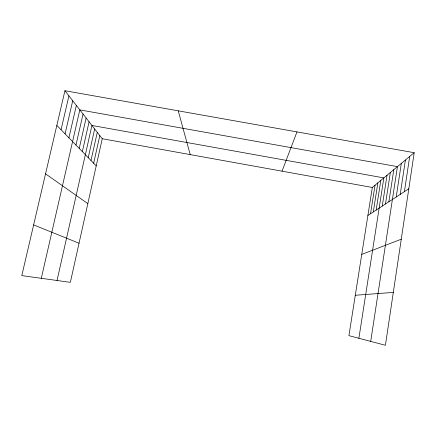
<?xml version="1.0" encoding="UTF-8"?>
<svg xmlns="http://www.w3.org/2000/svg" width="436" height="436" viewBox="0 0 436 436"><rect width="100%" height="100%" fill="white"/><g stroke="black" fill="none" stroke-linecap="round" stroke-linejoin="round"><path stroke-width="0.65" d="M404.401 191.649L409.698 156.437M414.2 152.698L385.408 345.274L348.92 335.649L372.317 187.464L414.2 152.698L64.926 90.726L21.8 275.617L70.359 282.337L102.247 138.73L64.926 90.726M396.215 196.99L401.327 163.386M400.21 194.385L405.409 159.996M388.868 201.775L393.812 169.62M370.704 341.393L397.425 166.623L79.821 109.888L41.295 278.315M358.888 338.276L383.849 177.893L91.931 125.459L57.029 280.495M382.252 206.092L387.032 175.25M385.489 203.983L390.345 172.498M370.546 213.727L375.036 185.207M373.298 211.934L377.854 182.864M376.164 210.065L380.792 180.428M93.658 163.238L99.811 135.601M88.225 157.658L94.661 128.974M90.993 160.502L97.288 132.348M82.35 151.619L89.086 121.808M75.973 145.063L83.042 114.03M79.227 148.409L86.126 117.998M68.915 137.803L76.355 105.425M61.056 129.732L68.921 95.86M65.078 133.863L72.725 100.754M282.027 171.168L296.981 131.901M367.897 215.455L408.805 188.777M361.749 254.406L401.262 239.211M355.296 295.265L393.31 292.409M102.247 138.73L372.317 187.464M33.632 224.905L79.041 243.223M45.54 173.839L87.832 203.628M56.838 125.399L96.22 165.871M178.248 110.831L190.205 154.6"/></g></svg>
